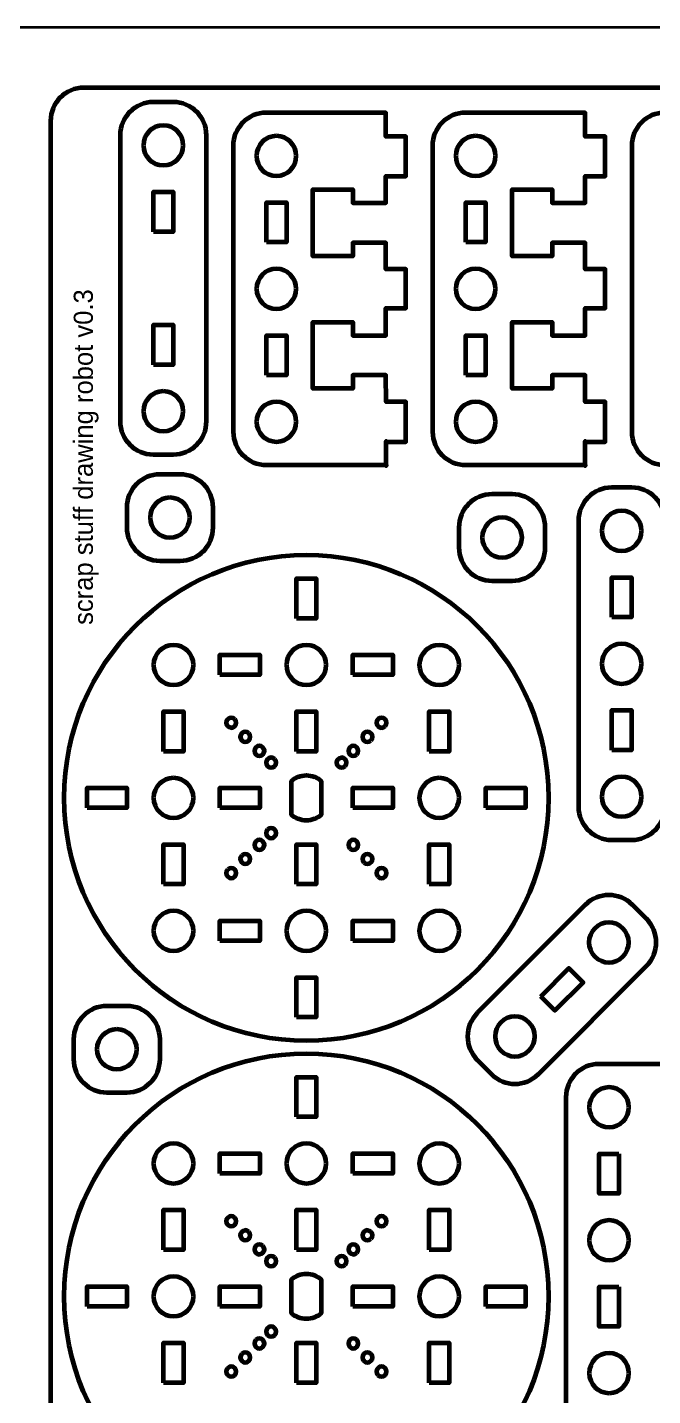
# Model space of a CAD drawing. Header units: inches. Extents: x 15 to 785, y -665 to -15.
# Drawn here: x 300.4 to 394.5, y -220.9 to -15 of the extents above; entities that cross this region are included whole.
import ezdxf

# ---------------------------------------------------------------- set-up
doc = ezdxf.new("R2010")
doc.units = ezdxf.units.IN
doc.header["$MEASUREMENT"] = 0
doc.layers.add('Layer 1', color=7, linetype='Continuous')

# ---------------------------------------------------------------- blocks, each defined once
blk = doc.blocks.new('block 2')
at = {"layer": 'Layer 1', "color": 179, "lineweight": 35, "true_color": 0x231f20}
blk.add_open_spline([(785, -570), (785, -578.28), (778.28, -585), (770, -585), (770, -585), (30, -585), (30, -585), (21.72, -585), (15, -578.28), (15, -570), (15, -570), (15, -30), (15, -30), (15, -21.72), (21.72, -15), (30, -15), (30, -15), (770, -15), (770, -15), (778.28, -15), (785, -21.72), (785, -30), (785, -30), (785, -570), (785, -570)], degree=3, knots=[0, 0, 0, 0, 1, 1, 1, 2, 2, 2, 3, 3, 3, 4, 4, 4, 5, 5, 5, 6, 6, 6, 7, 7, 7, 8, 8, 8, 8], dxfattribs=at)

msp = doc.modelspace()

# ---------------------------------------------------------------- linework, layer by layer
at = {"layer": 'Layer 1', "color": 7, "lineweight": 60, "true_color": 0xffffff}
for points in [[(337.9, -31.34), (337.9, -31.34)], [(367.9, -31.34), (367.9, -31.34)], [(336.4, -47.34), (336.4, -41.34), (339.4, -41.34), (339.4, -47.34), (336.4, -47.34)], [(366.4, -47.34), (366.4, -41.34), (369.4, -41.34), (369.4, -47.34), (366.4, -47.34)], [(337.9, -51.34), (337.9, -51.34)], [(367.9, -51.34), (367.9, -51.34)], [(336.4, -67.34), (336.4, -61.34), (339.4, -61.34), (339.4, -67.34), (336.4, -67.34)], [(366.4, -67.34), (366.4, -61.34), (369.4, -61.34), (369.4, -67.34), (366.4, -67.34)], [(337.9, -71.34), (337.9, -71.34)], [(367.9, -71.34), (367.9, -71.34)], [(361.4, -75.84), (361.4, -75.84)], [(391.4, -75.84), (391.4, -75.84)]]:
    msp.add_lwpolyline(points, dxfattribs=at)
at = {"layer": 'Layer 1', "color": 178, "lineweight": 60, "true_color": 0x010101}
for points in [[(319.38, -45.75), (319.38, -39.75), (322.38, -39.75), (322.38, -45.75), (319.38, -45.75)], [(319.38, -65.75), (319.38, -59.75), (322.38, -59.75), (322.38, -65.75), (319.38, -65.75)], [(340.91, -103.93), (340.91, -97.93), (343.91, -97.93), (343.91, -103.93), (340.91, -103.93)], [(388.38, -103.75), (388.38, -97.75), (391.38, -97.75), (391.38, -103.75), (388.38, -103.75)], [(329.41, -112.43), (329.41, -109.43), (335.41, -109.43), (335.41, -112.43), (329.41, -112.43)], [(349.41, -112.43), (349.41, -109.43), (355.41, -109.43), (355.41, -112.43), (349.41, -112.43)], [(320.91, -123.93), (320.91, -117.93), (323.91, -117.93), (323.91, -123.93), (320.91, -123.93)], [(340.91, -123.93), (340.91, -117.93), (343.91, -117.93), (343.91, -123.93), (340.91, -123.93)], [(360.91, -123.93), (360.91, -117.93), (363.91, -117.93), (363.91, -123.93), (360.91, -123.93)], [(388.38, -123.75), (388.38, -117.75), (391.38, -117.75), (391.38, -123.75), (388.38, -123.75)], [(309.41, -132.43), (309.41, -129.43), (315.41, -129.43), (315.41, -132.43), (309.41, -132.43)], [(329.41, -132.43), (329.41, -129.43), (335.41, -129.43), (335.41, -132.43), (329.41, -132.43)], [(349.41, -132.43), (349.41, -129.43), (355.41, -129.43), (355.41, -132.43), (349.41, -132.43)], [(369.41, -132.43), (369.41, -129.43), (375.41, -129.43), (375.41, -132.43), (369.41, -132.43)], [(320.91, -143.93), (320.91, -137.93), (323.91, -137.93), (323.91, -143.93), (320.91, -143.93)], [(340.91, -143.93), (340.91, -137.93), (343.91, -137.93), (343.91, -143.93), (340.91, -143.93)], [(360.91, -143.93), (360.91, -137.93), (363.91, -137.93), (363.91, -143.93), (360.91, -143.93)], [(329.41, -152.43), (329.41, -149.43), (335.41, -149.43), (335.41, -152.43), (329.41, -152.43)], [(349.41, -152.43), (349.41, -149.43), (355.41, -149.43), (355.41, -152.43), (349.41, -152.43)], [(340.91, -163.93), (340.91, -157.93), (343.91, -157.93), (343.91, -163.93), (340.91, -163.93)], [(377.7, -160.81), (381.94, -156.57), (384.06, -158.69), (379.82, -162.94), (377.7, -160.81)], [(340.91, -178.93), (340.91, -172.93), (343.91, -172.93), (343.91, -178.93), (340.91, -178.93)], [(329.41, -187.43), (329.41, -184.43), (335.41, -184.43), (335.41, -187.43), (329.41, -187.43)], [(349.41, -187.43), (349.41, -184.43), (355.41, -184.43), (355.41, -187.43), (349.41, -187.43)], [(389.47, -184.47), (389.47, -190.47), (386.47, -190.47), (386.47, -184.47), (389.47, -184.47)], [(320.91, -198.93), (320.91, -192.93), (323.91, -192.93), (323.91, -198.93), (320.91, -198.93)], [(340.91, -198.93), (340.91, -192.93), (343.91, -192.93), (343.91, -198.93), (340.91, -198.93)], [(360.91, -198.93), (360.91, -192.93), (363.91, -192.93), (363.91, -198.93), (360.91, -198.93)], [(309.41, -207.43), (309.41, -204.43), (315.41, -204.43), (315.41, -207.43), (309.41, -207.43)], [(329.41, -207.43), (329.41, -204.43), (335.41, -204.43), (335.41, -207.43), (329.41, -207.43)], [(349.41, -207.43), (349.41, -204.43), (355.41, -204.43), (355.41, -207.43), (349.41, -207.43)], [(369.41, -207.43), (369.41, -204.43), (375.41, -204.43), (375.41, -207.43), (369.41, -207.43)], [(389.47, -204.47), (389.47, -210.47), (386.47, -210.47), (386.47, -204.47), (389.47, -204.47)], [(320.91, -218.93), (320.91, -212.93), (323.91, -212.93), (323.91, -218.93), (320.91, -218.93)], [(340.91, -218.93), (340.91, -212.93), (343.91, -212.93), (343.91, -218.93), (340.91, -218.93)], [(360.91, -218.93), (360.91, -212.93), (363.91, -212.93), (363.91, -218.93), (360.91, -218.93)]]:
    msp.add_lwpolyline(points, dxfattribs=at)
for points, knots in [([(303.91, -412.09), (303.91, -412.09), (303.91, -29.09), (303.91, -29.09), (303.91, -26.32), (306.14, -24.09), (308.91, -24.09), (308.91, -24.09), (571.91, -24.09), (571.91, -24.09), (574.68, -24.09), (576.91, -26.32), (576.91, -29.09), (576.91, -29.09), (576.91, -412.09), (576.91, -412.09), (576.91, -414.86), (574.68, -417.09), (571.91, -417.09), (571.91, -417.09), (308.91, -417.09), (308.91, -417.09), (306.14, -417.09), (303.91, -414.86), (303.91, -412.09)], [0, 0, 0, 0, 1, 1, 1, 2, 2, 2, 3, 3, 3, 4, 4, 4, 5, 5, 5, 6, 6, 6, 7, 7, 7, 8, 8, 8, 8]), ([(320.88, -29.75), (322.54, -29.75), (323.88, -31.1), (323.88, -32.75), (323.88, -34.41), (322.54, -35.75), (320.88, -35.75), (319.22, -35.75), (317.88, -34.41), (317.88, -32.75), (317.88, -31.1), (319.22, -29.75), (320.88, -29.75)], [0, 0, 0, 0, 1, 1, 1, 2, 2, 2, 3, 3, 3, 4, 4, 4, 4]), ([(320.88, -69.75), (322.54, -69.75), (323.88, -71.1), (323.88, -72.75), (323.88, -74.41), (322.54, -75.75), (320.88, -75.75), (319.22, -75.75), (317.88, -74.41), (317.88, -72.75), (317.88, -71.1), (319.22, -69.75), (320.88, -69.75)], [0, 0, 0, 0, 1, 1, 1, 2, 2, 2, 3, 3, 3, 4, 4, 4, 4]), ([(321.88, -85.75), (323.54, -85.75), (324.88, -87.09), (324.88, -88.75), (324.88, -90.41), (323.54, -91.75), (321.88, -91.75), (320.22, -91.75), (318.88, -90.41), (318.88, -88.75), (318.88, -87.09), (320.22, -85.75), (321.88, -85.75)], [0, 0, 0, 0, 1, 1, 1, 2, 2, 2, 3, 3, 3, 4, 4, 4, 4]), ([(389.88, -87.75), (391.54, -87.75), (392.88, -89.1), (392.88, -90.75), (392.88, -92.41), (391.54, -93.75), (389.88, -93.75), (388.22, -93.75), (386.88, -92.41), (386.88, -90.75), (386.88, -89.1), (388.22, -87.75), (389.88, -87.75)], [0, 0, 0, 0, 1, 1, 1, 2, 2, 2, 3, 3, 3, 4, 4, 4, 4]), ([(371.88, -88.75), (373.54, -88.75), (374.88, -90.1), (374.88, -91.75), (374.88, -93.41), (373.54, -94.75), (371.88, -94.75), (370.22, -94.75), (368.88, -93.41), (368.88, -91.75), (368.88, -90.1), (370.22, -88.75), (371.88, -88.75)], [0, 0, 0, 0, 1, 1, 1, 2, 2, 2, 3, 3, 3, 4, 4, 4, 4]), ([(322.41, -107.93), (324.07, -107.93), (325.41, -109.27), (325.41, -110.93), (325.41, -112.59), (324.07, -113.93), (322.41, -113.93), (320.75, -113.93), (319.41, -112.59), (319.41, -110.93), (319.41, -109.27), (320.75, -107.93), (322.41, -107.93)], [0, 0, 0, 0, 1, 1, 1, 2, 2, 2, 3, 3, 3, 4, 4, 4, 4]), ([(342.41, -107.93), (344.07, -107.93), (345.41, -109.27), (345.41, -110.93), (345.41, -112.59), (344.07, -113.93), (342.41, -113.93), (340.76, -113.93), (339.41, -112.59), (339.41, -110.93), (339.41, -109.27), (340.76, -107.93), (342.41, -107.93)], [0, 0, 0, 0, 1, 1, 1, 2, 2, 2, 3, 3, 3, 4, 4, 4, 4]), ([(362.41, -107.93), (364.07, -107.93), (365.41, -109.27), (365.41, -110.93), (365.41, -112.59), (364.07, -113.93), (362.41, -113.93), (360.76, -113.93), (359.41, -112.59), (359.41, -110.93), (359.41, -109.27), (360.76, -107.93), (362.41, -107.93)], [0, 0, 0, 0, 1, 1, 1, 2, 2, 2, 3, 3, 3, 4, 4, 4, 4]), ([(389.88, -107.75), (391.54, -107.75), (392.88, -109.1), (392.88, -110.75), (392.88, -112.41), (391.54, -113.75), (389.88, -113.75), (388.22, -113.75), (386.88, -112.41), (386.88, -110.75), (386.88, -109.1), (388.22, -107.75), (389.88, -107.75)], [0, 0, 0, 0, 1, 1, 1, 2, 2, 2, 3, 3, 3, 4, 4, 4, 4]), ([(331.63, -119.09), (331.92, -119.38), (331.92, -119.85), (331.63, -120.15), (331.34, -120.44), (330.86, -120.44), (330.57, -120.15), (330.28, -119.85), (330.28, -119.38), (330.57, -119.09), (330.86, -118.79), (331.34, -118.79), (331.63, -119.09)], [0, 0, 0, 0, 1, 1, 1, 2, 2, 2, 3, 3, 3, 4, 4, 4, 4]), ([(354.26, -120.15), (353.96, -120.44), (353.49, -120.44), (353.2, -120.15), (352.9, -119.85), (352.9, -119.38), (353.2, -119.09), (353.49, -118.79), (353.96, -118.79), (354.26, -119.09), (354.55, -119.38), (354.55, -119.85), (354.26, -120.15)], [0, 0, 0, 0, 1, 1, 1, 2, 2, 2, 3, 3, 3, 4, 4, 4, 4]), ([(333.75, -121.21), (334.04, -121.5), (334.04, -121.98), (333.75, -122.27), (333.46, -122.56), (332.98, -122.56), (332.69, -122.27), (332.4, -121.98), (332.4, -121.5), (332.69, -121.21), (332.98, -120.92), (333.46, -120.92), (333.75, -121.21)], [0, 0, 0, 0, 1, 1, 1, 2, 2, 2, 3, 3, 3, 4, 4, 4, 4]), ([(352.13, -122.27), (351.84, -122.56), (351.37, -122.56), (351.07, -122.27), (350.78, -121.98), (350.78, -121.5), (351.07, -121.21), (351.37, -120.92), (351.84, -120.92), (352.13, -121.21), (352.43, -121.5), (352.43, -121.98), (352.13, -122.27)], [0, 0, 0, 0, 1, 1, 1, 2, 2, 2, 3, 3, 3, 4, 4, 4, 4]), ([(335.87, -123.33), (336.16, -123.62), (336.16, -124.1), (335.87, -124.39), (335.58, -124.68), (335.1, -124.68), (334.81, -124.39), (334.52, -124.1), (334.52, -123.62), (334.81, -123.33), (335.1, -123.04), (335.58, -123.04), (335.87, -123.33)], [0, 0, 0, 0, 1, 1, 1, 2, 2, 2, 3, 3, 3, 4, 4, 4, 4]), ([(335.87, -123.33), (336.16, -123.62), (336.16, -124.1), (335.87, -124.39), (335.58, -124.68), (335.1, -124.68), (334.81, -124.39), (334.52, -124.1), (334.52, -123.62), (334.81, -123.33), (335.1, -123.04), (335.58, -123.04), (335.87, -123.33)], [0, 0, 0, 0, 1, 1, 1, 2, 2, 2, 3, 3, 3, 4, 4, 4, 4]), ([(350.01, -124.39), (349.72, -124.68), (349.25, -124.68), (348.95, -124.39), (348.66, -124.1), (348.66, -123.62), (348.95, -123.33), (349.25, -123.04), (349.72, -123.04), (350.01, -123.33), (350.31, -123.62), (350.31, -124.1), (350.01, -124.39)], [0, 0, 0, 0, 1, 1, 1, 2, 2, 2, 3, 3, 3, 4, 4, 4, 4]), ([(350.01, -124.39), (349.72, -124.68), (349.25, -124.68), (348.95, -124.39), (348.66, -124.1), (348.66, -123.62), (348.95, -123.33), (349.25, -123.04), (349.72, -123.04), (350.01, -123.33), (350.31, -123.62), (350.31, -124.1), (350.01, -124.39)], [0, 0, 0, 0, 1, 1, 1, 2, 2, 2, 3, 3, 3, 4, 4, 4, 4]), ([(337.64, -125.1), (337.93, -125.39), (337.93, -125.86), (337.64, -126.16), (337.35, -126.45), (336.87, -126.45), (336.58, -126.16), (336.29, -125.86), (336.29, -125.39), (336.58, -125.1), (336.87, -124.8), (337.35, -124.8), (337.64, -125.1)], [0, 0, 0, 0, 1, 1, 1, 2, 2, 2, 3, 3, 3, 4, 4, 4, 4]), ([(348.25, -126.16), (347.95, -126.45), (347.48, -126.45), (347.18, -126.16), (346.89, -125.86), (346.89, -125.39), (347.18, -125.1), (347.48, -124.8), (347.95, -124.8), (348.25, -125.1), (348.54, -125.39), (348.54, -125.86), (348.25, -126.16)], [0, 0, 0, 0, 1, 1, 1, 2, 2, 2, 3, 3, 3, 4, 4, 4, 4]), ([(342.41, -134.33), (343.28, -134.33), (344.06, -134.01), (344.66, -133.48), (344.66, -133.48), (344.66, -128.39), (344.66, -128.39), (344.06, -127.86), (343.28, -127.53), (342.41, -127.53), (341.55, -127.53), (340.76, -127.86), (340.16, -128.39), (340.16, -128.39), (340.16, -133.48), (340.16, -133.48), (340.76, -134.01), (341.55, -134.33), (342.41, -134.33)], [0, 0, 0, 0, 1, 1, 1, 2, 2, 2, 3, 3, 3, 4, 4, 4, 5, 5, 5, 6, 6, 6, 6]), ([(322.41, -127.93), (324.07, -127.93), (325.41, -129.27), (325.41, -130.93), (325.41, -132.59), (324.07, -133.93), (322.41, -133.93), (320.75, -133.93), (319.41, -132.59), (319.41, -130.93), (319.41, -129.27), (320.75, -127.93), (322.41, -127.93)], [0, 0, 0, 0, 1, 1, 1, 2, 2, 2, 3, 3, 3, 4, 4, 4, 4]), ([(362.41, -127.93), (364.07, -127.93), (365.41, -129.27), (365.41, -130.93), (365.41, -132.59), (364.07, -133.93), (362.41, -133.93), (360.76, -133.93), (359.41, -132.59), (359.41, -130.93), (359.41, -129.27), (360.76, -127.93), (362.41, -127.93)], [0, 0, 0, 0, 1, 1, 1, 2, 2, 2, 3, 3, 3, 4, 4, 4, 4]), ([(389.88, -127.75), (391.54, -127.75), (392.88, -129.1), (392.88, -130.75), (392.88, -132.41), (391.54, -133.75), (389.88, -133.75), (388.22, -133.75), (386.88, -132.41), (386.88, -130.75), (386.88, -129.1), (388.22, -127.75), (389.88, -127.75)], [0, 0, 0, 0, 1, 1, 1, 2, 2, 2, 3, 3, 3, 4, 4, 4, 4]), ([(336.58, -135.7), (336.87, -135.41), (337.35, -135.41), (337.64, -135.7), (337.93, -136), (337.93, -136.47), (337.64, -136.76), (337.35, -137.06), (336.87, -137.06), (336.58, -136.76), (336.29, -136.47), (336.29, -136), (336.58, -135.7)], [0, 0, 0, 0, 1, 1, 1, 2, 2, 2, 3, 3, 3, 4, 4, 4, 4]), ([(334.81, -137.47), (335.1, -137.18), (335.58, -137.18), (335.87, -137.47), (336.16, -137.76), (336.16, -138.24), (335.87, -138.53), (335.58, -138.82), (335.1, -138.82), (334.81, -138.53), (334.52, -138.24), (334.52, -137.76), (334.81, -137.47)], [0, 0, 0, 0, 1, 1, 1, 2, 2, 2, 3, 3, 3, 4, 4, 4, 4]), ([(334.81, -137.47), (335.1, -137.18), (335.58, -137.18), (335.87, -137.47), (336.16, -137.76), (336.16, -138.24), (335.87, -138.53), (335.58, -138.82), (335.1, -138.82), (334.81, -138.53), (334.52, -138.24), (334.52, -137.76), (334.81, -137.47)], [0, 0, 0, 0, 1, 1, 1, 2, 2, 2, 3, 3, 3, 4, 4, 4, 4]), ([(348.95, -138.53), (348.66, -138.24), (348.66, -137.76), (348.95, -137.47), (349.25, -137.18), (349.72, -137.18), (350.01, -137.47), (350.31, -137.76), (350.31, -138.24), (350.01, -138.53), (349.72, -138.82), (349.25, -138.82), (348.95, -138.53)], [0, 0, 0, 0, 1, 1, 1, 2, 2, 2, 3, 3, 3, 4, 4, 4, 4]), ([(348.95, -138.53), (348.66, -138.24), (348.66, -137.76), (348.95, -137.47), (349.25, -137.18), (349.72, -137.18), (350.01, -137.47), (350.31, -137.76), (350.31, -138.24), (350.01, -138.53), (349.72, -138.82), (349.25, -138.82), (348.95, -138.53)], [0, 0, 0, 0, 1, 1, 1, 2, 2, 2, 3, 3, 3, 4, 4, 4, 4]), ([(332.69, -139.59), (332.98, -139.3), (333.46, -139.3), (333.75, -139.59), (334.04, -139.89), (334.04, -140.36), (333.75, -140.65), (333.46, -140.95), (332.98, -140.95), (332.69, -140.65), (332.4, -140.36), (332.4, -139.89), (332.69, -139.59)], [0, 0, 0, 0, 1, 1, 1, 2, 2, 2, 3, 3, 3, 4, 4, 4, 4]), ([(351.07, -140.65), (350.78, -140.36), (350.78, -139.89), (351.07, -139.59), (351.37, -139.3), (351.84, -139.3), (352.13, -139.59), (352.43, -139.89), (352.43, -140.36), (352.13, -140.65), (351.84, -140.95), (351.37, -140.95), (351.07, -140.65)], [0, 0, 0, 0, 1, 1, 1, 2, 2, 2, 3, 3, 3, 4, 4, 4, 4]), ([(330.57, -141.71), (330.86, -141.42), (331.34, -141.42), (331.63, -141.71), (331.92, -142.01), (331.92, -142.48), (331.63, -142.77), (331.34, -143.07), (330.86, -143.07), (330.57, -142.77), (330.28, -142.48), (330.28, -142.01), (330.57, -141.71)], [0, 0, 0, 0, 1, 1, 1, 2, 2, 2, 3, 3, 3, 4, 4, 4, 4]), ([(353.2, -142.77), (352.9, -142.48), (352.9, -142.01), (353.2, -141.71), (353.49, -141.42), (353.96, -141.42), (354.26, -141.71), (354.55, -142.01), (354.55, -142.48), (354.26, -142.77), (353.96, -143.07), (353.49, -143.07), (353.2, -142.77)], [0, 0, 0, 0, 1, 1, 1, 2, 2, 2, 3, 3, 3, 4, 4, 4, 4]), ([(322.41, -147.93), (324.07, -147.93), (325.41, -149.27), (325.41, -150.93), (325.41, -152.59), (324.07, -153.93), (322.41, -153.93), (320.75, -153.93), (319.41, -152.59), (319.41, -150.93), (319.41, -149.27), (320.75, -147.93), (322.41, -147.93)], [0, 0, 0, 0, 1, 1, 1, 2, 2, 2, 3, 3, 3, 4, 4, 4, 4]), ([(342.41, -147.93), (344.07, -147.93), (345.41, -149.27), (345.41, -150.93), (345.41, -152.59), (344.07, -153.93), (342.41, -153.93), (340.76, -153.93), (339.41, -152.59), (339.41, -150.93), (339.41, -149.27), (340.76, -147.93), (342.41, -147.93)], [0, 0, 0, 0, 1, 1, 1, 2, 2, 2, 3, 3, 3, 4, 4, 4, 4]), ([(362.41, -147.93), (364.07, -147.93), (365.41, -149.27), (365.41, -150.93), (365.41, -152.59), (364.07, -153.93), (362.41, -153.93), (360.76, -153.93), (359.41, -152.59), (359.41, -150.93), (359.41, -149.27), (360.76, -147.93), (362.41, -147.93)], [0, 0, 0, 0, 1, 1, 1, 2, 2, 2, 3, 3, 3, 4, 4, 4, 4]), ([(390.07, -150.56), (391.24, -151.73), (391.24, -153.63), (390.07, -154.8), (388.9, -155.97), (387, -155.97), (385.83, -154.8), (384.66, -153.63), (384.66, -151.73), (385.83, -150.56), (387, -149.39), (388.9, -149.39), (390.07, -150.56)], [0, 0, 0, 0, 1, 1, 1, 2, 2, 2, 3, 3, 3, 4, 4, 4, 4]), ([(375.93, -164.7), (377.1, -165.88), (377.1, -167.77), (375.93, -168.95), (374.76, -170.12), (372.86, -170.12), (371.69, -168.95), (370.52, -167.77), (370.52, -165.88), (371.69, -164.7), (372.86, -163.53), (374.76, -163.53), (375.93, -164.7)], [0, 0, 0, 0, 1, 1, 1, 2, 2, 2, 3, 3, 3, 4, 4, 4, 4]), ([(313.88, -165.75), (315.54, -165.75), (316.88, -167.1), (316.88, -168.75), (316.88, -170.41), (315.54, -171.75), (313.88, -171.75), (312.22, -171.75), (310.88, -170.41), (310.88, -168.75), (310.88, -167.1), (312.22, -165.75), (313.88, -165.75)], [0, 0, 0, 0, 1, 1, 1, 2, 2, 2, 3, 3, 3, 4, 4, 4, 4]), ([(387.98, -180.47), (386.32, -180.47), (384.98, -179.13), (384.98, -177.47), (384.98, -175.82), (386.32, -174.47), (387.98, -174.47), (389.63, -174.47), (390.98, -175.82), (390.98, -177.47), (390.98, -179.13), (389.63, -180.47), (387.98, -180.47)], [0, 0, 0, 0, 1, 1, 1, 2, 2, 2, 3, 3, 3, 4, 4, 4, 4]), ([(322.41, -182.93), (324.07, -182.93), (325.41, -184.27), (325.41, -185.93), (325.41, -187.59), (324.07, -188.93), (322.41, -188.93), (320.75, -188.93), (319.41, -187.59), (319.41, -185.93), (319.41, -184.27), (320.75, -182.93), (322.41, -182.93)], [0, 0, 0, 0, 1, 1, 1, 2, 2, 2, 3, 3, 3, 4, 4, 4, 4]), ([(342.41, -182.93), (344.07, -182.93), (345.41, -184.27), (345.41, -185.93), (345.41, -187.59), (344.07, -188.93), (342.41, -188.93), (340.76, -188.93), (339.41, -187.59), (339.41, -185.93), (339.41, -184.27), (340.76, -182.93), (342.41, -182.93)], [0, 0, 0, 0, 1, 1, 1, 2, 2, 2, 3, 3, 3, 4, 4, 4, 4]), ([(362.41, -182.93), (364.07, -182.93), (365.41, -184.27), (365.41, -185.93), (365.41, -187.59), (364.07, -188.93), (362.41, -188.93), (360.76, -188.93), (359.41, -187.59), (359.41, -185.93), (359.41, -184.27), (360.76, -182.93), (362.41, -182.93)], [0, 0, 0, 0, 1, 1, 1, 2, 2, 2, 3, 3, 3, 4, 4, 4, 4]), ([(331.63, -194.09), (331.92, -194.38), (331.92, -194.85), (331.63, -195.15), (331.34, -195.44), (330.86, -195.44), (330.57, -195.15), (330.28, -194.85), (330.28, -194.38), (330.57, -194.09), (330.86, -193.79), (331.34, -193.79), (331.63, -194.09)], [0, 0, 0, 0, 1, 1, 1, 2, 2, 2, 3, 3, 3, 4, 4, 4, 4]), ([(354.26, -195.15), (353.96, -195.44), (353.49, -195.44), (353.2, -195.15), (352.9, -194.85), (352.9, -194.38), (353.2, -194.09), (353.49, -193.79), (353.96, -193.79), (354.26, -194.09), (354.55, -194.38), (354.55, -194.85), (354.26, -195.15)], [0, 0, 0, 0, 1, 1, 1, 2, 2, 2, 3, 3, 3, 4, 4, 4, 4]), ([(387.98, -200.48), (386.32, -200.48), (384.98, -199.13), (384.98, -197.48), (384.98, -195.82), (386.32, -194.48), (387.98, -194.48), (389.63, -194.48), (390.98, -195.82), (390.98, -197.48), (390.98, -199.13), (389.63, -200.48), (387.98, -200.48)], [0, 0, 0, 0, 1, 1, 1, 2, 2, 2, 3, 3, 3, 4, 4, 4, 4]), ([(333.75, -196.21), (334.04, -196.5), (334.04, -196.98), (333.75, -197.27), (333.46, -197.56), (332.98, -197.56), (332.69, -197.27), (332.4, -196.98), (332.4, -196.5), (332.69, -196.21), (332.98, -195.92), (333.46, -195.92), (333.75, -196.21)], [0, 0, 0, 0, 1, 1, 1, 2, 2, 2, 3, 3, 3, 4, 4, 4, 4]), ([(352.13, -197.27), (351.84, -197.56), (351.37, -197.56), (351.07, -197.27), (350.78, -196.98), (350.78, -196.5), (351.07, -196.21), (351.37, -195.92), (351.84, -195.92), (352.13, -196.21), (352.43, -196.5), (352.43, -196.98), (352.13, -197.27)], [0, 0, 0, 0, 1, 1, 1, 2, 2, 2, 3, 3, 3, 4, 4, 4, 4]), ([(335.87, -198.33), (336.16, -198.62), (336.16, -199.1), (335.87, -199.39), (335.58, -199.68), (335.1, -199.68), (334.81, -199.39), (334.52, -199.1), (334.52, -198.62), (334.81, -198.33), (335.1, -198.04), (335.58, -198.04), (335.87, -198.33)], [0, 0, 0, 0, 1, 1, 1, 2, 2, 2, 3, 3, 3, 4, 4, 4, 4]), ([(335.87, -198.33), (336.16, -198.62), (336.16, -199.1), (335.87, -199.39), (335.58, -199.68), (335.1, -199.68), (334.81, -199.39), (334.52, -199.1), (334.52, -198.62), (334.81, -198.33), (335.1, -198.04), (335.58, -198.04), (335.87, -198.33)], [0, 0, 0, 0, 1, 1, 1, 2, 2, 2, 3, 3, 3, 4, 4, 4, 4]), ([(350.01, -199.39), (349.72, -199.68), (349.25, -199.68), (348.95, -199.39), (348.66, -199.1), (348.66, -198.62), (348.95, -198.33), (349.25, -198.04), (349.72, -198.04), (350.01, -198.33), (350.31, -198.62), (350.31, -199.1), (350.01, -199.39)], [0, 0, 0, 0, 1, 1, 1, 2, 2, 2, 3, 3, 3, 4, 4, 4, 4]), ([(350.01, -199.39), (349.72, -199.68), (349.25, -199.68), (348.95, -199.39), (348.66, -199.1), (348.66, -198.62), (348.95, -198.33), (349.25, -198.04), (349.72, -198.04), (350.01, -198.33), (350.31, -198.62), (350.31, -199.1), (350.01, -199.39)], [0, 0, 0, 0, 1, 1, 1, 2, 2, 2, 3, 3, 3, 4, 4, 4, 4]), ([(337.64, -200.1), (337.93, -200.39), (337.93, -200.86), (337.64, -201.16), (337.35, -201.45), (336.87, -201.45), (336.58, -201.16), (336.29, -200.86), (336.29, -200.39), (336.58, -200.1), (336.87, -199.8), (337.35, -199.8), (337.64, -200.1)], [0, 0, 0, 0, 1, 1, 1, 2, 2, 2, 3, 3, 3, 4, 4, 4, 4]), ([(348.25, -201.16), (347.95, -201.45), (347.48, -201.45), (347.18, -201.16), (346.89, -200.86), (346.89, -200.39), (347.18, -200.1), (347.48, -199.8), (347.95, -199.8), (348.25, -200.1), (348.54, -200.39), (348.54, -200.86), (348.25, -201.16)], [0, 0, 0, 0, 1, 1, 1, 2, 2, 2, 3, 3, 3, 4, 4, 4, 4]), ([(322.41, -202.93), (324.07, -202.93), (325.41, -204.27), (325.41, -205.93), (325.41, -207.59), (324.07, -208.93), (322.41, -208.93), (320.75, -208.93), (319.41, -207.59), (319.41, -205.93), (319.41, -204.27), (320.75, -202.93), (322.41, -202.93)], [0, 0, 0, 0, 1, 1, 1, 2, 2, 2, 3, 3, 3, 4, 4, 4, 4]), ([(342.41, -209.33), (343.28, -209.33), (344.06, -209.01), (344.66, -208.48), (344.66, -208.48), (344.66, -203.39), (344.66, -203.39), (344.06, -202.86), (343.28, -202.53), (342.41, -202.53), (341.55, -202.53), (340.76, -202.86), (340.16, -203.39), (340.16, -203.39), (340.16, -208.48), (340.16, -208.48), (340.76, -209.01), (341.55, -209.33), (342.41, -209.33)], [0, 0, 0, 0, 1, 1, 1, 2, 2, 2, 3, 3, 3, 4, 4, 4, 5, 5, 5, 6, 6, 6, 6]), ([(362.41, -202.93), (364.07, -202.93), (365.41, -204.27), (365.41, -205.93), (365.41, -207.59), (364.07, -208.93), (362.41, -208.93), (360.76, -208.93), (359.41, -207.59), (359.41, -205.93), (359.41, -204.27), (360.76, -202.93), (362.41, -202.93)], [0, 0, 0, 0, 1, 1, 1, 2, 2, 2, 3, 3, 3, 4, 4, 4, 4]), ([(336.58, -210.7), (336.87, -210.41), (337.35, -210.41), (337.64, -210.7), (337.93, -211), (337.93, -211.47), (337.64, -211.76), (337.35, -212.06), (336.87, -212.06), (336.58, -211.76), (336.29, -211.47), (336.29, -211), (336.58, -210.7)], [0, 0, 0, 0, 1, 1, 1, 2, 2, 2, 3, 3, 3, 4, 4, 4, 4]), ([(334.81, -212.47), (335.1, -212.18), (335.58, -212.18), (335.87, -212.47), (336.16, -212.76), (336.16, -213.24), (335.87, -213.53), (335.58, -213.83), (335.1, -213.83), (334.81, -213.53), (334.52, -213.24), (334.52, -212.76), (334.81, -212.47)], [0, 0, 0, 0, 1, 1, 1, 2, 2, 2, 3, 3, 3, 4, 4, 4, 4]), ([(334.81, -212.47), (335.1, -212.18), (335.58, -212.18), (335.87, -212.47), (336.16, -212.76), (336.16, -213.24), (335.87, -213.53), (335.58, -213.83), (335.1, -213.83), (334.81, -213.53), (334.52, -213.24), (334.52, -212.76), (334.81, -212.47)], [0, 0, 0, 0, 1, 1, 1, 2, 2, 2, 3, 3, 3, 4, 4, 4, 4]), ([(348.95, -213.53), (348.66, -213.24), (348.66, -212.76), (348.95, -212.47), (349.25, -212.18), (349.72, -212.18), (350.01, -212.47), (350.31, -212.76), (350.31, -213.24), (350.01, -213.53), (349.72, -213.83), (349.25, -213.83), (348.95, -213.53)], [0, 0, 0, 0, 1, 1, 1, 2, 2, 2, 3, 3, 3, 4, 4, 4, 4]), ([(348.95, -213.53), (348.66, -213.24), (348.66, -212.76), (348.95, -212.47), (349.25, -212.18), (349.72, -212.18), (350.01, -212.47), (350.31, -212.76), (350.31, -213.24), (350.01, -213.53), (349.72, -213.83), (349.25, -213.83), (348.95, -213.53)], [0, 0, 0, 0, 1, 1, 1, 2, 2, 2, 3, 3, 3, 4, 4, 4, 4]), ([(332.69, -214.59), (332.98, -214.3), (333.46, -214.3), (333.75, -214.59), (334.04, -214.89), (334.04, -215.36), (333.75, -215.65), (333.46, -215.95), (332.98, -215.95), (332.69, -215.65), (332.4, -215.36), (332.4, -214.89), (332.69, -214.59)], [0, 0, 0, 0, 1, 1, 1, 2, 2, 2, 3, 3, 3, 4, 4, 4, 4]), ([(351.07, -215.65), (350.78, -215.36), (350.78, -214.89), (351.07, -214.59), (351.37, -214.3), (351.84, -214.3), (352.13, -214.59), (352.43, -214.89), (352.43, -215.36), (352.13, -215.65), (351.84, -215.95), (351.37, -215.95), (351.07, -215.65)], [0, 0, 0, 0, 1, 1, 1, 2, 2, 2, 3, 3, 3, 4, 4, 4, 4]), ([(387.98, -220.47), (386.32, -220.47), (384.98, -219.13), (384.98, -217.47), (384.98, -215.82), (386.32, -214.47), (387.98, -214.47), (389.63, -214.47), (390.98, -215.82), (390.98, -217.47), (390.98, -219.13), (389.63, -220.47), (387.98, -220.47)], [0, 0, 0, 0, 1, 1, 1, 2, 2, 2, 3, 3, 3, 4, 4, 4, 4]), ([(330.57, -216.71), (330.86, -216.42), (331.34, -216.42), (331.63, -216.71), (331.92, -217.01), (331.92, -217.48), (331.63, -217.77), (331.34, -218.07), (330.86, -218.07), (330.57, -217.77), (330.28, -217.48), (330.28, -217.01), (330.57, -216.71)], [0, 0, 0, 0, 1, 1, 1, 2, 2, 2, 3, 3, 3, 4, 4, 4, 4]), ([(353.2, -217.77), (352.9, -217.48), (352.9, -217.01), (353.2, -216.71), (353.49, -216.42), (353.96, -216.42), (354.26, -216.71), (354.55, -217.01), (354.55, -217.48), (354.26, -217.77), (353.96, -218.07), (353.49, -218.07), (353.2, -217.77)], [0, 0, 0, 0, 1, 1, 1, 2, 2, 2, 3, 3, 3, 4, 4, 4, 4])]:
    msp.add_open_spline(points, degree=3, knots=knots, dxfattribs=at)
at = {"layer": 'Layer 1', "color": 2, "lineweight": 60, "true_color": 0xf6eb16}
for points, knots in [([(314.38, -74.25), (314.38, -74.25), (314.38, -31.25), (314.38, -31.25), (314.38, -28.48), (316.61, -26.25), (319.38, -26.25), (319.38, -26.25), (322.38, -26.25), (322.38, -26.25), (325.15, -26.25), (327.38, -28.48), (327.38, -31.25), (327.38, -31.25), (327.38, -74.25), (327.38, -74.25), (327.38, -77.02), (325.15, -79.25), (322.38, -79.25), (322.38, -79.25), (319.38, -79.25), (319.38, -79.25), (316.61, -79.25), (314.38, -77.02), (314.38, -74.25)], [0, 0, 0, 0, 1, 1, 1, 2, 2, 2, 3, 3, 3, 4, 4, 4, 5, 5, 5, 6, 6, 6, 7, 7, 7, 8, 8, 8, 8]), ([(354.39, -27.84), (354.39, -27.84), (354.39, -31.4), (354.39, -31.4), (354.39, -31.4), (354.39, -31.4), (354.39, -31.4), (354.39, -31.4), (357.39, -31.4), (357.39, -31.4), (357.39, -31.4), (357.39, -37.4), (357.39, -37.4), (357.39, -37.4), (354.39, -37.4), (354.39, -37.4), (354.39, -37.4), (354.4, -41.4), (354.4, -41.4), (354.4, -41.4), (349.4, -41.4), (349.4, -41.4), (349.4, -41.4), (349.39, -39.4), (349.39, -39.4), (349.39, -39.4), (343.4, -39.4), (343.4, -39.4), (343.4, -43.24), (343.4, -45.57), (343.4, -49.4), (343.4, -49.4), (349.4, -49.4), (349.4, -49.4), (349.4, -49.4), (349.4, -47.4), (349.4, -47.4), (349.4, -47.4), (354.4, -47.4), (354.4, -47.4), (354.4, -47.4), (354.4, -51.4), (354.4, -51.4), (354.4, -51.4), (357.4, -51.4), (357.4, -51.4), (357.4, -51.4), (357.4, -57.27), (357.4, -57.27), (357.4, -57.27), (354.4, -57.27), (354.4, -57.27), (354.4, -57.27), (354.4, -57.34), (354.4, -57.34), (354.4, -57.34), (354.4, -61.34), (354.4, -61.34), (354.4, -61.34), (349.4, -61.34), (349.4, -61.34), (349.4, -61.34), (349.4, -59.34), (349.4, -59.34), (349.4, -59.34), (343.4, -59.34), (343.4, -59.34), (343.4, -63.17), (343.4, -65.51), (343.4, -69.34), (343.4, -69.34), (349.4, -69.34), (349.4, -69.34), (349.4, -69.34), (349.4, -67.34), (349.4, -67.34), (349.4, -67.34), (354.4, -67.34), (354.4, -67.34), (354.4, -67.34), (354.41, -71.34), (354.41, -71.34), (354.41, -71.34), (357.41, -71.34), (357.41, -71.34), (357.41, -71.34), (357.41, -77.34), (357.41, -77.34), (357.41, -77.34), (354.41, -77.34), (354.41, -77.34), (354.41, -77.34), (354.41, -77.34), (354.41, -77.34), (354.41, -77.34), (354.41, -77.27), (354.41, -77.27), (354.41, -77.27), (354.41, -80.99), (354.41, -80.99), (354.41, -80.99), (354.41, -80.84), (354.41, -80.84), (354.41, -80.84), (336.41, -80.84), (336.41, -80.84), (333.64, -80.84), (331.41, -78.61), (331.41, -75.84), (331.41, -75.84), (331.39, -32.84), (331.39, -32.84), (331.39, -30.07), (333.62, -27.84), (336.39, -27.84), (336.39, -27.84), (354.39, -27.84), (354.39, -27.84), (354.39, -27.84), (354.39, -27.84), (354.39, -27.84)], [0, 0, 0, 0, 1, 1, 1, 2, 2, 2, 3, 3, 3, 4, 4, 4, 5, 5, 5, 6, 6, 6, 7, 7, 7, 8, 8, 8, 9, 9, 9, 10, 10, 10, 11, 11, 11, 12, 12, 12, 13, 13, 13, 14, 14, 14, 15, 15, 15, 16, 16, 16, 17, 17, 17, 18, 18, 18, 19, 19, 19, 20, 20, 20, 21, 21, 21, 22, 22, 22, 23, 23, 23, 24, 24, 24, 25, 25, 25, 26, 26, 26, 27, 27, 27, 28, 28, 28, 29, 29, 29, 30, 30, 30, 31, 31, 31, 32, 32, 32, 33, 33, 33, 34, 34, 34, 35, 35, 35, 36, 36, 36, 37, 37, 37, 38, 38, 38, 39, 39, 39, 40, 40, 40, 40]), ([(384.39, -27.84), (384.39, -27.84), (384.39, -31.4), (384.39, -31.4), (384.39, -31.4), (384.39, -31.4), (384.39, -31.4), (384.39, -31.4), (387.39, -31.4), (387.39, -31.4), (387.39, -31.4), (387.39, -37.4), (387.39, -37.4), (387.39, -37.4), (384.39, -37.4), (384.39, -37.4), (384.39, -37.4), (384.4, -41.4), (384.4, -41.4), (384.4, -41.4), (379.4, -41.4), (379.4, -41.4), (379.4, -41.4), (379.4, -39.4), (379.4, -39.4), (379.4, -39.4), (373.4, -39.4), (373.4, -39.4), (373.4, -43.24), (373.4, -45.57), (373.4, -49.4), (373.4, -49.4), (379.4, -49.4), (379.4, -49.4), (379.4, -49.4), (379.4, -47.4), (379.4, -47.4), (379.4, -47.4), (384.4, -47.4), (384.4, -47.4), (384.4, -47.4), (384.4, -51.4), (384.4, -51.4), (384.4, -51.4), (387.4, -51.4), (387.4, -51.4), (387.4, -51.4), (387.4, -57.27), (387.4, -57.27), (387.4, -57.27), (384.4, -57.27), (384.4, -57.27), (384.4, -57.27), (384.4, -57.34), (384.4, -57.34), (384.4, -57.34), (384.4, -61.34), (384.4, -61.34), (384.4, -61.34), (379.4, -61.34), (379.4, -61.34), (379.4, -61.34), (379.4, -59.34), (379.4, -59.34), (379.4, -59.34), (373.4, -59.34), (373.4, -59.34), (373.4, -63.17), (373.4, -65.51), (373.41, -69.34), (373.41, -69.34), (379.41, -69.34), (379.41, -69.34), (379.41, -69.34), (379.4, -67.34), (379.4, -67.34), (379.4, -67.34), (384.4, -67.34), (384.4, -67.34), (384.4, -67.34), (384.41, -71.34), (384.41, -71.34), (384.41, -71.34), (387.41, -71.34), (387.41, -71.34), (387.41, -71.34), (387.41, -77.34), (387.41, -77.34), (387.41, -77.34), (384.41, -77.34), (384.41, -77.34), (384.41, -77.34), (384.41, -77.34), (384.41, -77.34), (384.41, -77.34), (384.41, -77.27), (384.41, -77.27), (384.41, -77.27), (384.41, -80.99), (384.41, -80.99), (384.41, -80.99), (384.41, -80.84), (384.41, -80.84), (384.41, -80.84), (366.41, -80.84), (366.41, -80.84), (363.64, -80.84), (361.41, -78.61), (361.41, -75.84), (361.41, -75.84), (361.39, -32.84), (361.39, -32.84), (361.39, -30.07), (363.62, -27.84), (366.39, -27.84), (366.39, -27.84), (384.39, -27.84), (384.39, -27.84), (384.39, -27.84), (384.39, -27.84), (384.39, -27.84)], [0, 0, 0, 0, 1, 1, 1, 2, 2, 2, 3, 3, 3, 4, 4, 4, 5, 5, 5, 6, 6, 6, 7, 7, 7, 8, 8, 8, 9, 9, 9, 10, 10, 10, 11, 11, 11, 12, 12, 12, 13, 13, 13, 14, 14, 14, 15, 15, 15, 16, 16, 16, 17, 17, 17, 18, 18, 18, 19, 19, 19, 20, 20, 20, 21, 21, 21, 22, 22, 22, 23, 23, 23, 24, 24, 24, 25, 25, 25, 26, 26, 26, 27, 27, 27, 28, 28, 28, 29, 29, 29, 30, 30, 30, 31, 31, 31, 32, 32, 32, 33, 33, 33, 34, 34, 34, 35, 35, 35, 36, 36, 36, 37, 37, 37, 38, 38, 38, 39, 39, 39, 40, 40, 40, 40]), ([(414.39, -27.84), (414.39, -27.84), (414.39, -31.4), (414.39, -31.4), (414.39, -31.4), (414.39, -31.4), (414.39, -31.4), (414.39, -31.4), (417.39, -31.4), (417.39, -31.4), (417.39, -31.4), (417.39, -37.4), (417.39, -37.4), (417.39, -37.4), (414.39, -37.4), (414.39, -37.4), (414.39, -37.4), (414.4, -41.4), (414.4, -41.4), (414.4, -41.4), (409.4, -41.4), (409.4, -41.4), (409.4, -41.4), (409.4, -39.4), (409.4, -39.4), (409.4, -39.4), (403.4, -39.4), (403.4, -39.4), (403.4, -43.24), (403.4, -45.57), (403.4, -49.4), (403.4, -49.4), (409.4, -49.4), (409.4, -49.4), (409.4, -49.4), (409.4, -47.4), (409.4, -47.4), (409.4, -47.4), (414.4, -47.4), (414.4, -47.4), (414.4, -47.4), (414.4, -51.4), (414.4, -51.4), (414.4, -51.4), (417.4, -51.4), (417.4, -51.4), (417.4, -51.4), (417.4, -57.27), (417.4, -57.27), (417.4, -57.27), (414.4, -57.27), (414.4, -57.27), (414.4, -57.27), (414.4, -57.34), (414.4, -57.34), (414.4, -57.34), (414.4, -61.34), (414.4, -61.34), (414.4, -61.34), (409.4, -61.34), (409.4, -61.34), (409.4, -61.34), (409.4, -59.34), (409.4, -59.34), (409.4, -59.34), (403.4, -59.34), (403.4, -59.34), (403.4, -63.17), (403.4, -65.51), (403.41, -69.34), (403.41, -69.34), (409.41, -69.34), (409.41, -69.34), (409.41, -69.34), (409.41, -67.34), (409.41, -67.34), (409.41, -67.34), (414.41, -67.34), (414.41, -67.34), (414.41, -67.34), (414.41, -71.34), (414.41, -71.34), (414.41, -71.34), (417.41, -71.34), (417.41, -71.34), (417.41, -71.34), (417.41, -77.34), (417.41, -77.34), (417.41, -77.34), (414.41, -77.34), (414.41, -77.34), (414.41, -77.34), (414.41, -77.34), (414.41, -77.34), (414.41, -77.34), (414.41, -77.27), (414.41, -77.27), (414.41, -77.27), (414.41, -80.99), (414.41, -80.99), (414.41, -80.99), (414.41, -80.84), (414.41, -80.84), (414.41, -80.84), (396.41, -80.84), (396.41, -80.84), (393.64, -80.84), (391.41, -78.61), (391.41, -75.84), (391.41, -75.84), (391.39, -32.84), (391.39, -32.84), (391.39, -30.07), (393.62, -27.84), (396.39, -27.84), (396.39, -27.84), (414.39, -27.84), (414.39, -27.84), (414.39, -27.84), (414.39, -27.84), (414.39, -27.84)], [0, 0, 0, 0, 1, 1, 1, 2, 2, 2, 3, 3, 3, 4, 4, 4, 5, 5, 5, 6, 6, 6, 7, 7, 7, 8, 8, 8, 9, 9, 9, 10, 10, 10, 11, 11, 11, 12, 12, 12, 13, 13, 13, 14, 14, 14, 15, 15, 15, 16, 16, 16, 17, 17, 17, 18, 18, 18, 19, 19, 19, 20, 20, 20, 21, 21, 21, 22, 22, 22, 23, 23, 23, 24, 24, 24, 25, 25, 25, 26, 26, 26, 27, 27, 27, 28, 28, 28, 29, 29, 29, 30, 30, 30, 31, 31, 31, 32, 32, 32, 33, 33, 33, 34, 34, 34, 35, 35, 35, 36, 36, 36, 37, 37, 37, 38, 38, 38, 39, 39, 39, 40, 40, 40, 40]), ([(315.38, -90.25), (315.38, -90.25), (315.38, -87.25), (315.38, -87.25), (315.38, -84.48), (317.61, -82.25), (320.38, -82.25), (320.38, -82.25), (323.38, -82.25), (323.38, -82.25), (326.15, -82.25), (328.38, -84.48), (328.38, -87.25), (328.38, -87.25), (328.38, -90.25), (328.38, -90.25), (328.38, -93.02), (326.15, -95.25), (323.38, -95.25), (323.38, -95.25), (320.38, -95.25), (320.38, -95.25), (317.61, -95.25), (315.38, -93.02), (315.38, -90.25)], [0, 0, 0, 0, 1, 1, 1, 2, 2, 2, 3, 3, 3, 4, 4, 4, 5, 5, 5, 6, 6, 6, 7, 7, 7, 8, 8, 8, 8]), ([(383.38, -132.25), (383.38, -132.25), (383.38, -89.25), (383.38, -89.25), (383.38, -86.48), (385.61, -84.25), (388.38, -84.25), (388.38, -84.25), (391.38, -84.25), (391.38, -84.25), (394.15, -84.25), (396.38, -86.48), (396.38, -89.25), (396.38, -89.25), (396.38, -132.25), (396.38, -132.25), (396.38, -135.02), (394.15, -137.25), (391.38, -137.25), (391.38, -137.25), (388.38, -137.25), (388.38, -137.25), (385.61, -137.25), (383.38, -135.02), (383.38, -132.25)], [0, 0, 0, 0, 1, 1, 1, 2, 2, 2, 3, 3, 3, 4, 4, 4, 5, 5, 5, 6, 6, 6, 7, 7, 7, 8, 8, 8, 8]), ([(365.38, -93.25), (365.38, -93.25), (365.38, -90.25), (365.38, -90.25), (365.38, -87.48), (367.61, -85.25), (370.38, -85.25), (370.38, -85.25), (373.38, -85.25), (373.38, -85.25), (376.15, -85.25), (378.38, -87.48), (378.38, -90.25), (378.38, -90.25), (378.38, -93.25), (378.38, -93.25), (378.38, -96.02), (376.15, -98.25), (373.38, -98.25), (373.38, -98.25), (370.38, -98.25), (370.38, -98.25), (367.61, -98.25), (365.38, -96.02), (365.38, -93.25)], [0, 0, 0, 0, 1, 1, 1, 2, 2, 2, 3, 3, 3, 4, 4, 4, 5, 5, 5, 6, 6, 6, 7, 7, 7, 8, 8, 8, 8]), ([(305.91, -130.93), (305.91, -110.77), (322.26, -94.43), (342.41, -94.43), (362.57, -94.43), (378.91, -110.77), (378.91, -130.93), (378.91, -151.08), (362.57, -167.43), (342.41, -167.43), (322.26, -167.43), (305.91, -151.08), (305.91, -130.93)], [0, 0, 0, 0, 1, 1, 1, 2, 2, 2, 3, 3, 3, 4, 4, 4, 4]), ([(368.15, -163.29), (368.15, -163.29), (384.41, -147.03), (384.41, -147.03), (386.37, -145.07), (389.53, -145.07), (391.49, -147.03), (391.49, -147.03), (393.61, -149.15), (393.61, -149.15), (395.57, -151.1), (395.56, -154.26), (393.61, -156.22), (393.61, -156.22), (377.34, -172.48), (377.34, -172.48), (375.38, -174.44), (372.23, -174.44), (370.27, -172.48), (370.27, -172.48), (368.15, -170.36), (368.15, -170.36), (366.19, -168.4), (366.19, -165.25), (368.15, -163.29)], [0, 0, 0, 0, 1, 1, 1, 2, 2, 2, 3, 3, 3, 4, 4, 4, 5, 5, 5, 6, 6, 6, 7, 7, 7, 8, 8, 8, 8]), ([(307.38, -170.25), (307.38, -170.25), (307.38, -167.25), (307.38, -167.25), (307.38, -164.48), (309.61, -162.25), (312.38, -162.25), (312.38, -162.25), (315.38, -162.25), (315.38, -162.25), (318.15, -162.25), (320.38, -164.48), (320.38, -167.25), (320.38, -167.25), (320.38, -170.25), (320.38, -170.25), (320.38, -173.02), (318.15, -175.25), (315.38, -175.25), (315.38, -175.25), (312.38, -175.25), (312.38, -175.25), (309.61, -175.25), (307.38, -173.02), (307.38, -170.25)], [0, 0, 0, 0, 1, 1, 1, 2, 2, 2, 3, 3, 3, 4, 4, 4, 5, 5, 5, 6, 6, 6, 7, 7, 7, 8, 8, 8, 8]), ([(305.91, -205.93), (305.91, -185.77), (322.26, -169.43), (342.41, -169.43), (362.57, -169.43), (378.91, -185.77), (378.91, -205.93), (378.91, -226.08), (362.57, -242.43), (342.41, -242.43), (322.26, -242.43), (305.91, -226.08), (305.91, -205.93)], [0, 0, 0, 0, 1, 1, 1, 2, 2, 2, 3, 3, 3, 4, 4, 4, 4]), ([(454.48, -175.98), (454.48, -175.98), (454.48, -298.98), (454.48, -298.98), (454.48, -301.75), (452.25, -303.98), (449.48, -303.98), (449.48, -303.98), (386.47, -303.98), (386.47, -303.98), (383.7, -303.98), (381.48, -301.75), (381.48, -298.98), (381.48, -298.98), (381.48, -175.98), (381.48, -175.98), (381.48, -173.21), (383.7, -170.97), (386.47, -170.97), (386.47, -170.97), (449.48, -170.97), (449.48, -170.97), (452.25, -170.97), (454.48, -173.21), (454.48, -175.98)], [0, 0, 0, 0, 1, 1, 1, 2, 2, 2, 3, 3, 3, 4, 4, 4, 5, 5, 5, 6, 6, 6, 7, 7, 7, 8, 8, 8, 8])]:
    msp.add_open_spline(points, degree=3, knots=knots, dxfattribs=at)
at = {"layer": 'Layer 1', "color": 7, "lineweight": 60, "true_color": 0xffffff}
for points in [[(337.9, -31.34), (339.56, -31.34), (340.9, -32.68), (340.9, -34.34), (340.9, -36), (339.56, -37.34), (337.9, -37.34), (336.24, -37.34), (334.9, -36), (334.9, -34.34), (334.9, -32.68), (336.24, -31.34), (337.9, -31.34)], [(367.9, -31.34), (369.56, -31.34), (370.9, -32.68), (370.9, -34.34), (370.9, -36), (369.56, -37.34), (367.9, -37.34), (366.24, -37.34), (364.9, -36), (364.9, -34.34), (364.9, -32.68), (366.24, -31.34), (367.9, -31.34)], [(337.9, -51.34), (339.56, -51.34), (340.9, -52.68), (340.9, -54.34), (340.9, -56), (339.56, -57.34), (337.9, -57.34), (336.24, -57.34), (334.9, -56), (334.9, -54.34), (334.9, -52.68), (336.24, -51.34), (337.9, -51.34)], [(367.9, -51.34), (369.56, -51.34), (370.9, -52.68), (370.9, -54.34), (370.9, -56), (369.56, -57.34), (367.9, -57.34), (366.24, -57.34), (364.9, -56), (364.9, -54.34), (364.9, -52.68), (366.24, -51.34), (367.9, -51.34)], [(337.9, -71.34), (339.56, -71.34), (340.9, -72.68), (340.9, -74.34), (340.9, -76), (339.56, -77.34), (337.9, -77.34), (336.24, -77.34), (334.9, -76), (334.9, -74.34), (334.9, -72.68), (336.24, -71.34), (337.9, -71.34)], [(367.9, -71.34), (369.56, -71.34), (370.9, -72.68), (370.9, -74.34), (370.9, -76), (369.56, -77.34), (367.9, -77.34), (366.24, -77.34), (364.9, -76), (364.9, -74.34), (364.9, -72.68), (366.24, -71.34), (367.9, -71.34)]]:
    msp.add_open_spline(points, degree=3, knots=[0, 0, 0, 0, 1, 1, 1, 2, 2, 2, 3, 3, 3, 4, 4, 4, 4], dxfattribs=at)

# ---------------------------------------------------------------- block references
at = {"layer": 'Layer 1'}
msp.add_blockref('block 2', (0, 0), dxfattribs=at)

# ---------------------------------------------------------------- texts
at = {"layer": 'Layer 1', "color": 179, "true_color": 0x231f20, "insert": (311.14, -104.9), "char_height": 2.8787, "attachment_point": 7, "rotation": 90}
msp.add_mtext('\\fEng_HelvLine Normal|b0|i0|c0|p34;\\W1;scrap stuff drawing robot v0.3', dxfattribs=at)

doc.saveas('drawing.dxf')
